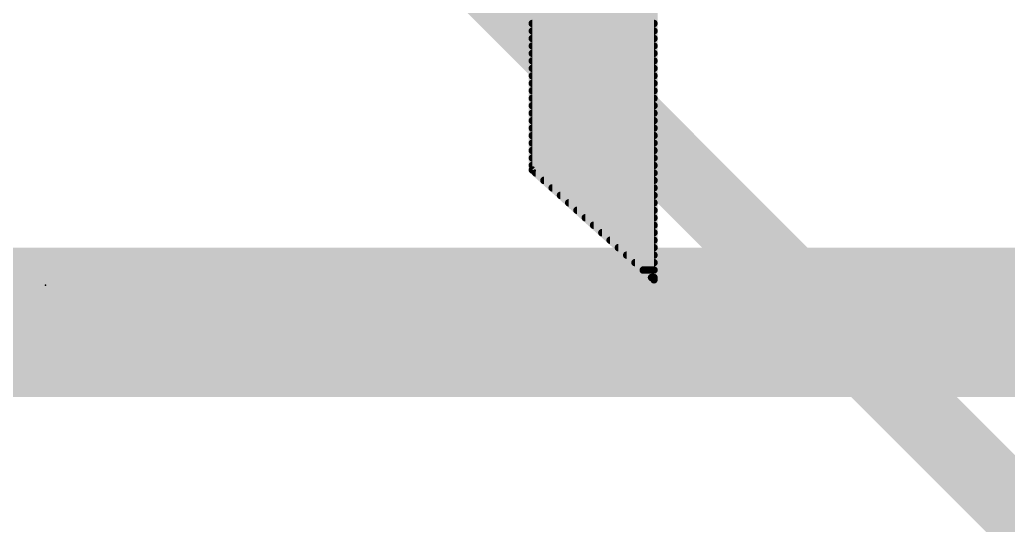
# Model space of a CAD drawing. Extents: x -15.6 to 82.7, y -6.5 to 54.7.
# Drawn here: x 26.456 to 29.818, y 42.49 to 44.209 of the extents above; entities that cross this region are included whole.
import ezdxf

# ---------------------------------------------------------------- set-up
doc = ezdxf.new("R2010")
doc.units = 0
for name, color, linetype in [('1', 12, 'CONTINUOUS'), ('16', 132, 'CONTINUOUS'), ('21', 41, 'CONTINUOUS'), ('22', 40, 'CONTINUOUS'), ('23', 53, 'CONTINUOUS')]:
    doc.layers.add(name, color=color, linetype=linetype)

msp = doc.modelspace()

# ---------------------------------------------------------------- linework, layer by layer
at = {"layer": '1', "const_width": 0.254}
msp.add_lwpolyline([(31.75, 40.64), (27.94, 44.45)], dxfattribs=at)
at = {"layer": '16', "const_width": 0.254}
msp.add_lwpolyline([(62.23, 43.18), (12.7, 43.18)], dxfattribs=at)
at = {"layer": '21'}
for points, const_width in [([(28.1991, 43.6982), (28.1991, 45.7556)], 0.0254), ([(28.6131, 44.7548), (28.6131, 43.3248)], 0.0254), ([(28.1991, 44.2214), (28.6131, 44.2214)], 0.0254), ([(28.1991, 44.196), (28.6131, 44.196)], 0.0254), ([(28.1991, 44.1706), (28.6131, 44.1706)], 0.0254), ([(28.1991, 44.1452), (28.6131, 44.1452)], 0.0254), ([(28.1991, 44.1198), (28.6131, 44.1198)], 0.0254), ([(28.1991, 44.0944), (28.6131, 44.0944)], 0.0254), ([(28.1991, 44.069), (28.6131, 44.069)], 0.0254), ([(28.1991, 44.0436), (28.6131, 44.0436)], 0.0254), ([(28.1991, 44.0182), (28.6131, 44.0182)], 0.0254), ([(28.1991, 43.9928), (28.6131, 43.9928)], 0.0254), ([(28.1991, 43.9674), (28.6131, 43.9674)], 0.0254), ([(28.1991, 43.942), (28.6131, 43.942)], 0.0254), ([(28.1991, 43.9166), (28.6131, 43.9166)], 0.0254), ([(28.1991, 43.8912), (28.6131, 43.8912)], 0.0254), ([(28.1991, 43.8658), (28.6131, 43.8658)], 0.0254), ([(28.1991, 43.8404), (28.6131, 43.8404)], 0.0254), ([(28.1991, 43.815), (28.6131, 43.815)], 0.0254), ([(28.1991, 43.7896), (28.6131, 43.7896)], 0.0254), ([(28.1991, 43.7642), (28.6131, 43.7642)], 0.0254), ([(28.1991, 43.7388), (28.6131, 43.7388)], 0.0254), ([(28.1991, 43.7134), (28.6131, 43.7134)], 0.0254), ([(28.6131, 43.3248), (28.1991, 43.6982)], 0.0254), ([(28.2104, 43.688), (28.6131, 43.688)], 0.0254), ([(28.2386, 43.6626), (28.6131, 43.6626)], 0.0254), ([(28.2667, 43.6372), (28.6131, 43.6372)], 0.0254), ([(28.2949, 43.6118), (28.6131, 43.6118)], 0.0254), ([(28.3231, 43.5864), (28.6131, 43.5864)], 0.0254), ([(28.3512, 43.561), (28.6131, 43.561)], 0.0254), ([(28.3794, 43.5356), (28.6131, 43.5356)], 0.0254), ([(28.4075, 43.5102), (28.6131, 43.5102)], 0.0254), ([(28.4357, 43.4848), (28.6131, 43.4848)], 0.0254), ([(28.4639, 43.4594), (28.6131, 43.4594)], 0.0254), ([(28.492, 43.434), (28.6131, 43.434)], 0.0254), ([(45.72, 43.18), (15.24, 43.18)], 0.508), ([(28.5202, 43.4086), (28.6131, 43.4086)], 0.0254), ([(28.5484, 43.3832), (28.6131, 43.3832)], 0.0254), ([(28.5765, 43.3578), (28.6131, 43.3578)], 0.0254), ([(28.6047, 43.3324), (28.6131, 43.3324)], 0.0254)]:
    msp.add_lwpolyline(points, dxfattribs=dict(at, const_width=const_width))
at = {"layer": '21', "const_width": 0.0127}
for points in [[(28.1991, 44.2024, 1), (28.1991, 44.1897)], [(28.6131, 44.1897, 1), (28.6131, 44.2024)], [(28.1991, 44.1769, 1), (28.1991, 44.1643)], [(28.1991, 44.1516, 1), (28.1991, 44.1389)], [(28.6131, 44.1643, 1), (28.6131, 44.1769)], [(28.6131, 44.1389, 1), (28.6131, 44.1516)], [(28.1991, 44.1262, 1), (28.1991, 44.1135)], [(28.6131, 44.1135, 1), (28.6131, 44.1262)], [(28.1991, 44.1007, 1), (28.1991, 44.0881)], [(28.6131, 44.0881, 1), (28.6131, 44.1007)], [(28.1991, 44.0754, 1), (28.1991, 44.0627)], [(28.1991, 44.05, 1), (28.1991, 44.0373)], [(28.6131, 44.0627, 1), (28.6131, 44.0754)], [(28.6131, 44.0373, 1), (28.6131, 44.05)], [(28.1991, 44.0245, 1), (28.1991, 44.0119)], [(28.6131, 44.0119, 1), (28.6131, 44.0245)], [(28.1991, 43.9992, 1), (28.1991, 43.9865)], [(28.6131, 43.9865, 1), (28.6131, 43.9992)], [(28.1991, 43.9738, 1), (28.1991, 43.9611)], [(28.1991, 43.9483, 1), (28.1991, 43.9357)], [(28.6131, 43.9611, 1), (28.6131, 43.9738)], [(28.6131, 43.9357, 1), (28.6131, 43.9483)], [(28.1991, 43.923, 1), (28.1991, 43.9103)], [(28.6131, 43.9103, 1), (28.6131, 43.923)], [(28.1991, 43.8976, 1), (28.1991, 43.8849)], [(28.6131, 43.8849, 1), (28.6131, 43.8976)], [(28.1991, 43.8721, 1), (28.1991, 43.8595)], [(28.1991, 43.8468, 1), (28.1991, 43.8341)], [(28.6131, 43.8595, 1), (28.6131, 43.8721)], [(28.6131, 43.8341, 1), (28.6131, 43.8468)], [(28.1991, 43.8214, 1), (28.1991, 43.8087)], [(28.6131, 43.8087, 1), (28.6131, 43.8214)], [(28.1991, 43.7959, 1), (28.1991, 43.7833)], [(28.6131, 43.7833, 1), (28.6131, 43.7959)], [(28.1991, 43.7706, 1), (28.1991, 43.7579)], [(28.1991, 43.7452, 1), (28.1991, 43.7325)], [(28.6131, 43.7579, 1), (28.6131, 43.7706)], [(28.6131, 43.7325, 1), (28.6131, 43.7452)], [(28.1991, 43.7197, 1), (28.1991, 43.7071)], [(28.6131, 43.7071, 1), (28.6131, 43.7197)], [(28.2034, 43.7029, 1), (28.1948, 43.6935)], [(28.1928, 43.6982, 1), (28.2055, 43.6982)], [(28.2104, 43.6944, 1), (28.2104, 43.6817)], [(28.6131, 43.6817, 1), (28.6131, 43.6944)], [(28.2386, 43.669, 1), (28.2386, 43.6563)], [(28.2667, 43.6435, 1), (28.2667, 43.6309)], [(28.6131, 43.6563, 1), (28.6131, 43.669)], [(28.6131, 43.6309, 1), (28.6131, 43.6435)], [(28.2949, 43.6181, 1), (28.2949, 43.6055)], [(28.6131, 43.6055, 1), (28.6131, 43.6181)], [(28.3231, 43.5928, 1), (28.3231, 43.5801)], [(28.6131, 43.5801, 1), (28.6131, 43.5928)], [(28.3512, 43.5673, 1), (28.3512, 43.5547)], [(28.3794, 43.5419, 1), (28.3794, 43.5293)], [(28.6131, 43.5547, 1), (28.6131, 43.5673)], [(28.6131, 43.5293, 1), (28.6131, 43.5419)], [(28.4075, 43.5166, 1), (28.4075, 43.5039)], [(28.6131, 43.5039, 1), (28.6131, 43.5166)], [(28.4357, 43.4911, 1), (28.4357, 43.4785)], [(28.6131, 43.4785, 1), (28.6131, 43.4911)], [(28.4639, 43.4657, 1), (28.4639, 43.4531)], [(28.492, 43.4404, 1), (28.492, 43.4277)], [(28.6131, 43.4531, 1), (28.6131, 43.4657)], [(28.6131, 43.4277, 1), (28.6131, 43.4404)], [(28.5202, 43.4149, 1), (28.5202, 43.4023)], [(28.6131, 43.4023, 1), (28.6131, 43.4149)], [(28.5484, 43.3895, 1), (28.5484, 43.3769)], [(28.6131, 43.3769, 1), (28.6131, 43.3895)], [(28.5765, 43.3642, 1), (28.5765, 43.3515)], [(28.6047, 43.3387, 1), (28.6047, 43.3261)], [(28.6131, 43.3515, 1), (28.6131, 43.3642)], [(28.6131, 43.3261, 1), (28.6131, 43.3387)], [(28.6068, 43.3248, 1), (28.6195, 43.3248)], [(28.6088, 43.3201, 1), (28.6174, 43.3295)]]:
    msp.add_lwpolyline(points, format="xyb", dxfattribs=at)
at = {"layer": '22', "const_width": 0.508}
msp.add_lwpolyline([(45.72, 43.18), (15.24, 43.18)], dxfattribs=at)
at = {"layer": '23'}
msp.add_point((26.543, 43.307), dxfattribs=at)

doc.saveas('drawing.dxf')
